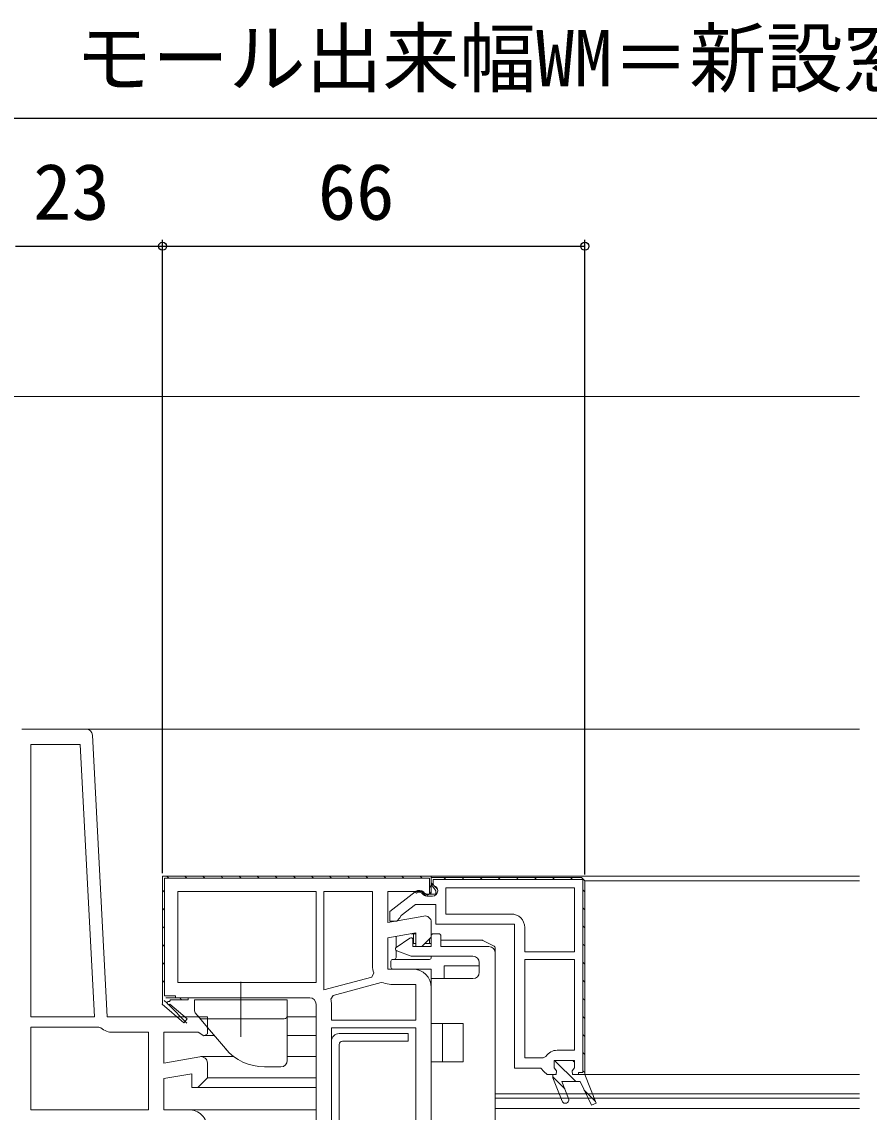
# Model space of a CAD drawing. Units: millimetres, scale not verified. Extents: x -525 to 525, y -783 to 779.
# Drawn here: x 88.4 to 220.9, y 299.8 to 470.3 of the extents above; entities that cross this region are included whole.
import ezdxf
from ezdxf.enums import TextEntityAlignment as Align

# ---------------------------------------------------------------- set-up
doc = ezdxf.new("R2010")
doc.units = ezdxf.units.MM
doc.header["$LTSCALE"] = 4
for name, color, linetype, lineweight in [('0-2_YKK_11', 7, 'Continuous', 18), ('0-4_YKK_12', 2, 'Continuous', 18), ('0-5_YKK_13', 4, 'Continuous', 18)]:
    doc.layers.add(name, color=color, linetype=linetype, lineweight=lineweight)
doc.layers.add('0-7_YKK_D', color=6, linetype='Continuous')
doc.styles.add('ＭＳ ゴシック', font='')
doc.styles.get('ＭＳ ゴシック').set_extended_font_data('MS Gothic')

msp = doc.modelspace()

# ---------------------------------------------------------------- linework, layer by layer
at = {"layer": '0-2_YKK_11', "color": 211}
msp.add_line((98.484, 359.669), (88.432, 359.669), dxfattribs=at)
at = {"layer": '0-2_YKK_11'}
for p, q in [((111.088, 336.669), (111.388, 336.369)), ((113.916, 336.669), (114.216, 336.369)), ((116.744, 336.669), (117.044, 336.369)), ((119.573, 336.669), (119.873, 336.369)), ((122.401, 336.669), (122.701, 336.369)), ((125.23, 336.669), (125.53, 336.369)), ((128.058, 336.669), (128.358, 336.369)), ((130.887, 336.669), (131.187, 336.369)), ((133.715, 336.669), (134.015, 336.369)), ((136.543, 336.669), (136.843, 336.369)), ((139.372, 336.669), (139.672, 336.369)), ((142.2, 336.669), (142.5, 336.369)), ((145.029, 336.669), (145.329, 336.369)), ((147.857, 336.669), (148.157, 336.369)), ((150.686, 336.669), (150.986, 336.369)), ((154.418, 336.469), (154.718, 336.169)), ((157.246, 336.469), (157.546, 336.169)), ((160.075, 336.469), (160.375, 336.169)), ((162.903, 336.469), (163.203, 336.169)), ((165.732, 336.469), (166.032, 336.169)), ((168.56, 336.469), (168.86, 336.169)), ((171.388, 336.469), (171.688, 336.169)), ((174.217, 336.469), (174.517, 336.169)), ((110.433, 334.496), (110.733, 334.196)), ((149.916, 334.256), (150.1, 334.02)), ((150.796, 334.434), (151.657, 333.573)), ((152.133, 335.222), (152.433, 334.922)), ((152.433, 335.626), (152.739, 335.32)), ((152.884, 335.175), (153.392, 334.667)), ((153.433, 334.369), (153.433, 334.415)), ((176.133, 334.554), (176.433, 334.254)), ((151.733, 333.569), (152.633, 333.569)), ((110.433, 331.667), (110.733, 331.367)), ((176.133, 331.725), (176.433, 331.425)), ((110.433, 328.839), (110.733, 328.539)), ((176.133, 328.897), (176.433, 328.597)), ((110.433, 326.01), (110.733, 325.71)), ((176.133, 326.068), (176.433, 325.768)), ((110.433, 323.182), (110.733, 322.882)), ((176.133, 323.24), (176.433, 322.94)), ((110.433, 320.353), (110.733, 320.053)), ((176.133, 320.412), (176.433, 320.112)), ((110.697, 317.261), (111.133, 316.825)), ((110.933, 317.669), (114.433, 317.669)), ((110.933, 317.669), (112.433, 317.669)), ((113.117, 317.669), (113.417, 317.369)), ((176.133, 317.583), (176.433, 317.283)), ((111.36, 316.598), (114.234, 313.724)), ((136.833, 316.669), (136.833, 314.169)), ((176.133, 314.755), (176.433, 314.455)), ((176.133, 311.926), (176.433, 311.626)), ((176.133, 309.098), (176.433, 308.798)), ((171.817, 307.757), (175.004, 304.569)), ((174.633, 307.769), (174.733, 307.669)), ((171.433, 305.313), (173.29, 303.455)), ((176.133, 306.269), (176.433, 305.969)), ((176.332, 303.242), (178.104, 301.47))]:
    msp.add_line(p, q, dxfattribs=at)
at = {"layer": '0-2_YKK_11', "color": 211}
for points in [[(116.259, 308.454), (110.632, 307.462), (110.632, 312.269), (115.989, 312.269), (116.857, 311.727), (117.432, 312.047), (117.432, 314.669), (101.791, 314.669), (99.482, 358.722)], [(100.797, 312.952), (100.475, 313.069), (89.832, 313.069), (89.832, 300.169)], [(89.832, 300.169), (108.232, 300.169), (108.232, 312.269), (102.666, 312.269)], [(114.532, 300.169), (110.632, 300.169), (110.632, 305.025), (115.032, 305.801), (115.032, 303.669), (115.932, 303.669), (117.432, 305.169), (117.432, 307.469)]]:
    msp.add_lwpolyline(points, dxfattribs=at)
msp.add_lwpolyline([(99.788, 314.669), (97.556, 357.269), (89.832, 357.269), (89.832, 314.669)], close=True, dxfattribs=at)
at = {"layer": '0-2_YKK_11'}
for points in [[(152.433, 336.669), (110.433, 336.669), (110.433, 316.803), (110.356, 316.669), (113.774, 313.765), (114.292, 314.374), (111.573, 316.685)], [(112.433, 317.669), (112.433, 317.969), (110.733, 317.969), (110.733, 336.369), (152.133, 336.369), (152.133, 333.811), (152.433, 334.269)], [(151.259, 330.454), (145.633, 329.462), (145.633, 334.269), (150.99, 334.269), (151.857, 333.727), (152.433, 334.047), (152.433, 336.669)], [(152.873, 335.179), (152.733, 335.369), (152.733, 336.169), (176.133, 336.169), (176.133, 305.969), (175.433, 305.969), (175.433, 305.669), (176.433, 305.669), (174.533, 305.669), (174.458, 306.26), (174.833, 306.744), (174.833, 307.869), (171.633, 307.869), (171.633, 306.744), (172.008, 306.26), (171.933, 305.669), (171.433, 305.669), (171.433, 305.169), (172.871, 301.518)], [(176.433, 305.669), (176.433, 335.969), (176.433, 305.669)], [(135.633, 334.269), (135.633, 318.89), (143.117, 320.896), (143.45, 321.568)], [(143.233, 322.669), (143.233, 334.269), (135.633, 334.269)], [(172.871, 301.518), (171.433, 305.169), (171.433, 305.669), (170.533, 305.669), (170.033, 306.169), (169.533, 306.669), (165.433, 306.669), (165.433, 329.169), (153.133, 329.169), (153.133, 332.269), (149.971, 332.269), (147.725, 330.514), (147.533, 330.145), (147.034, 329.669), (145.933, 329.669), (145.933, 331.144), (149.916, 334.256)], [(174.833, 334.869), (154.733, 334.869), (154.733, 330.769), (164.933, 330.769)], [(167.033, 328.669), (167.033, 324.869), (174.833, 324.869), (174.833, 334.869)], [(149.533, 322.169), (145.633, 322.169), (145.633, 327.025), (150.033, 327.801), (150.033, 325.669), (150.933, 325.669), (152.433, 327.169), (152.433, 329.469)], [(167.033, 308.269), (167.033, 323.669), (174.833, 323.669), (174.833, 309.469), (172.133, 309.469)], [(144.942, 320.025), (144.607, 320.052), (137.101, 318.041), (136.744, 317.444)], [(136.833, 314.169), (150.033, 314.169), (150.033, 319.769), (146.133, 319.769)], [(176.433, 259.669), (176.433, 279.858), (179.175, 280.895), (178.892, 281.644), (174.994, 280.169), (174.099, 280.169), (173.666, 280.419), (173.233, 280.669), (171.933, 280.669), (171.933, 279.669), (162.933, 279.669), (162.933, 278.769), (152.433, 278.769), (152.433, 319.269)], [(111.507, 317.064), (111.684, 317.369), (114.433, 317.369), (114.433, 317.669), (133.433, 317.669)], [(134.433, 316.669), (134.433, 275.669), (136.933, 275.669), (136.933, 278.669), (141.133, 278.669), (141.133, 261.069), (136.933, 261.069), (136.933, 262.669), (134.433, 262.669), (134.433, 258.669), (175.433, 258.669)], [(170.363, 308.5), (169.942, 308.269), (167.033, 308.269)], [(176.433, 305.669), (178.21, 301.204), (177.479, 300.881), (175.686, 304.569), (172.851, 304.569), (173.894, 301.921)], [(173.894, 301.921), (172.851, 304.569), (175.686, 304.569), (177.479, 300.881), (178.21, 301.204), (176.433, 305.669)]]:
    msp.add_lwpolyline(points, dxfattribs=at)
for points in [[(151.333, 334.069), (151.733, 333.869), (153.133, 333.869), (153.133, 334.415), (152.783, 334.892), (152.433, 335.369), (152.433, 336.469), (175.933, 336.469), (176.433, 335.969), (175.933, 336.469), (152.433, 336.469), (152.433, 335.369), (152.783, 334.892), (153.133, 334.415), (153.133, 333.869), (151.733, 333.869)], [(112.833, 320.069), (134.433, 320.069), (134.433, 334.269), (112.833, 334.269)], [(150.033, 312.969), (150.033, 281.069), (136.833, 281.069), (136.833, 312.969)]]:
    msp.add_lwpolyline(points, close=True, dxfattribs=at)
at = {"layer": '0-2_YKK_11', "color": 211}
for centre, radius, start, end in [((98.484, 358.669), 1, 2.99999, 90.00002), ((102.666, 315.169), 2.9, 229.88081, 270.00001), ((116.432, 307.469), 1, 359.99998, 100.00002), ((114.532, 297.269), 2.9, 359.99998, 90.00002)]:
    msp.add_arc(centre, radius, start, end, dxfattribs=at)
at = {"layer": '0-2_YKK_11'}
for centre, radius, start, end in [((150.533, 333.469), 1, 36.86989, 128.08672), ((150.533, 333.469), 1, 36.86989, 128.08672), ((150.533, 333.469), 0.7, 36.86988, 128.12384), ((152.633, 334.369), 0.8, 270.00001, 359.99999), ((152.633, 334.415), 0.8, 0, 72.54242), ((151.733, 334.369), 0.8, 216.8699, 269.99999), ((164.933, 328.669), 2.1, 0.00001, 89.99999), ((151.433, 329.469), 1, 0.00002, 100.00001), ((146.133, 322.669), 2.9, 180.00001, 202.31385), ((149.533, 319.269), 2.9, 0.00001, 89.99999), ((146.133, 322.669), 2.9, 245.74737, 270.00004), ((111.382, 316.847), 0.25, 60, 319.64299), ((133.433, 316.669), 1, 0.00001, 89.99999), ((133.433, 316.669), 3.4, 0.00002, 13.17387), ((172.133, 307.369), 2.1, 90.00001, 147.42104), ((173.383, 301.719), 0.55, 201.49833, 21.49835), ((173.383, 301.719), 0.55, 201.49833, 21.49835)]:
    msp.add_arc(centre, radius, start, end, dxfattribs=at)
at = {"layer": '0-4_YKK_12'}
for p, q in [((77.433, 411.669), (219.382, 411.669)), ((98.484, 359.669), (219.382, 359.669)), ((151.933, 336.669), (219.382, 336.669)), ((176.433, 335.969), (219.382, 335.969)), ((129.933, 314.669), (134.433, 314.669)), ((116.933, 311.769), (118.538, 311.769)), ((129.933, 311.769), (134.433, 311.769)), ((116.433, 308.469), (121.58, 308.469)), ((129.933, 308.469), (134.433, 308.469)), ((117.388, 305.169), (134.433, 305.169)), ((176.433, 305.669), (219.382, 305.669)), ((115.726, 303.669), (134.433, 303.669)), ((162.433, 280.669), (162.433, 302.669)), ((162.433, 302.669), (219.382, 302.669)), ((162.433, 301.969), (219.382, 301.969)), ((114.533, 300.169), (134.433, 300.169)), ((162.433, 300.369), (219.382, 300.369))]:
    msp.add_line(p, q, dxfattribs=at)
at = {"layer": '0-5_YKK_13'}
for p, q in [((149.633, 327.669), (149.287, 327.669)), ((149.633, 327.669), (150.002, 327.669)), ((149.633, 326.169), (149.633, 327.669)), ((152.433, 327.369), (152.433, 325.669)), ((153.633, 327.669), (152.733, 327.669)), ((153.933, 325.669), (153.933, 327.369)), ((146.933, 325.523), (146.933, 327.254)), ((149.061, 327.015), (146.958, 325.543)), ((149.533, 325.669), (149.533, 326.769)), ((152.433, 325.669), (149.533, 325.669)), ((149.633, 326.169), (150.033, 326.169)), ((151.433, 326.169), (152.133, 326.169)), ((152.133, 326.169), (152.133, 326.869)), ((152.133, 326.169), (152.433, 326.169)), ((160.362, 326.669), (153.933, 326.669)), ((161.433, 325.669), (153.933, 325.669)), ((162.267, 325.752), (160.496, 326.638)), ((146.933, 323.969), (146.933, 325.071)), ((147.028, 325.015), (149.302, 324.187)), ((149.405, 324.169), (158.933, 324.169)), ((152.433, 323.969), (152.433, 324.169)), ((162.433, 324.669), (162.433, 325.484)), ((162.433, 280.669), (162.433, 324.669)), ((146.133, 322.469), (146.133, 323.369)), ((146.433, 323.669), (152.133, 323.669)), ((154.433, 322.669), (154.433, 320.669)), ((154.433, 322.669), (159.933, 322.669)), ((159.933, 323.169), (159.933, 321.669)), ((152.433, 322.169), (146.433, 322.169)), ((152.433, 320.669), (152.433, 322.169)), ((152.433, 320.669), (152.433, 314.669)), ((158.933, 320.669), (152.433, 320.669)), ((122.683, 320.163), (122.683, 311.575)), ((115.433, 317.369), (115.433, 315.651)), ((116.589, 314.369), (129.433, 314.369)), ((129.933, 313.369), (129.933, 314.869)), ((117.465, 313.048), (120.251, 309.727)), ((129.933, 307.869), (129.933, 313.369)), ((148.833, 312.072), (138.033, 312.072)), ((148.833, 310.872), (148.833, 312.072)), ((154.183, 313.669), (154.183, 307.669)), ((157.433, 307.669), (157.433, 313.669)), ((136.833, 283.272), (136.833, 310.872)), ((138.033, 283.772), (138.033, 310.372)), ((148.833, 310.872), (138.533, 310.872)), ((126.38, 306.869), (128.933, 306.869)), ((152.433, 307.669), (157.433, 307.669)), ((152.433, 306.669), (152.433, 307.669)), ((152.433, 306.669), (152.433, 297.669))]:
    msp.add_line(p, q, dxfattribs=at)
for points in [[(129.933, 314.869), (129.933, 317.369), (115.433, 317.369)], [(115.55, 315.33), (116.206, 314.548), (117.465, 313.048)], [(157.433, 313.669), (152.433, 313.669), (152.433, 314.669)]]:
    msp.add_lwpolyline(points, dxfattribs=at)
for centre, radius, start, end in [((152.733, 327.369), 0.3, 90, 180), ((153.633, 327.369), 0.3, 0, 90), ((149.233, 326.769), 0.3, 0, 125), ((160.362, 326.369), 0.3, 63.43495, 90), ((161.433, 324.669), 1, 0, 90), ((162.133, 325.484), 0.3, 0, 63.43495), ((146.633, 323.969), 0.3, 270, 0), ((147.13, 325.297), 0.3, 125, 250), ((149.405, 324.469), 0.3, 250, 270), ((152.133, 323.969), 0.3, 270, 0), ((158.933, 323.169), 1, 0, 90), ((146.433, 323.369), 0.3, 90, 180), ((146.433, 322.469), 0.3, 180, 270), ((158.933, 321.669), 1, 270, 0), ((115.933, 315.651), 0.5, 180, 220), ((116.589, 314.869), 0.5, 220, 270), ((129.433, 314.869), 0.5, 270, 0), ((138.033, 310.872), 1.2, 90, 180), ((138.533, 310.372), 0.5, 90, 180), ((126.38, 314.869), 8, 220, 270), ((126.38, 314.869), 8, 220, 224.5948), ((128.933, 307.869), 1, 270, 0)]:
    msp.add_arc(centre, radius, start, end, dxfattribs=at)
at = {"layer": '0-7_YKK_D'}
for p, q in [((77.431, 455.169), (95.618, 455.169)), ((87.931, 455.169), (353.834, 455.169)), ((87.432, 435.169), (110.433, 435.169)), ((110.433, 337.169), (110.433, 436.169)), ((110.433, 337.169), (110.433, 436.169)), ((110.433, 435.169), (176.433, 435.169)), ((176.433, 336.969), (176.433, 436.169))]:
    msp.add_line(p, q, dxfattribs=at)
for centre in [(110.433, 435.169), (110.433, 435.169), (176.433, 435.169)]:
    msp.add_circle(centre, 0.637, dxfattribs=at)

# ---------------------------------------------------------------- texts
at = {"layer": '0-7_YKK_D', "style": 'ＭＳ ゴシック'}
for s, p in [('モール出来幅WM＝新設窓PW+20', (96.792, 457.538)), ('23', (90.206, 436.669)), ('66', (134.706, 436.669))]:
    msp.add_text(s, height=8.798, dxfattribs=at).set_placement(p, align=Align.BOTTOM_LEFT)

doc.saveas('drawing.dxf')
